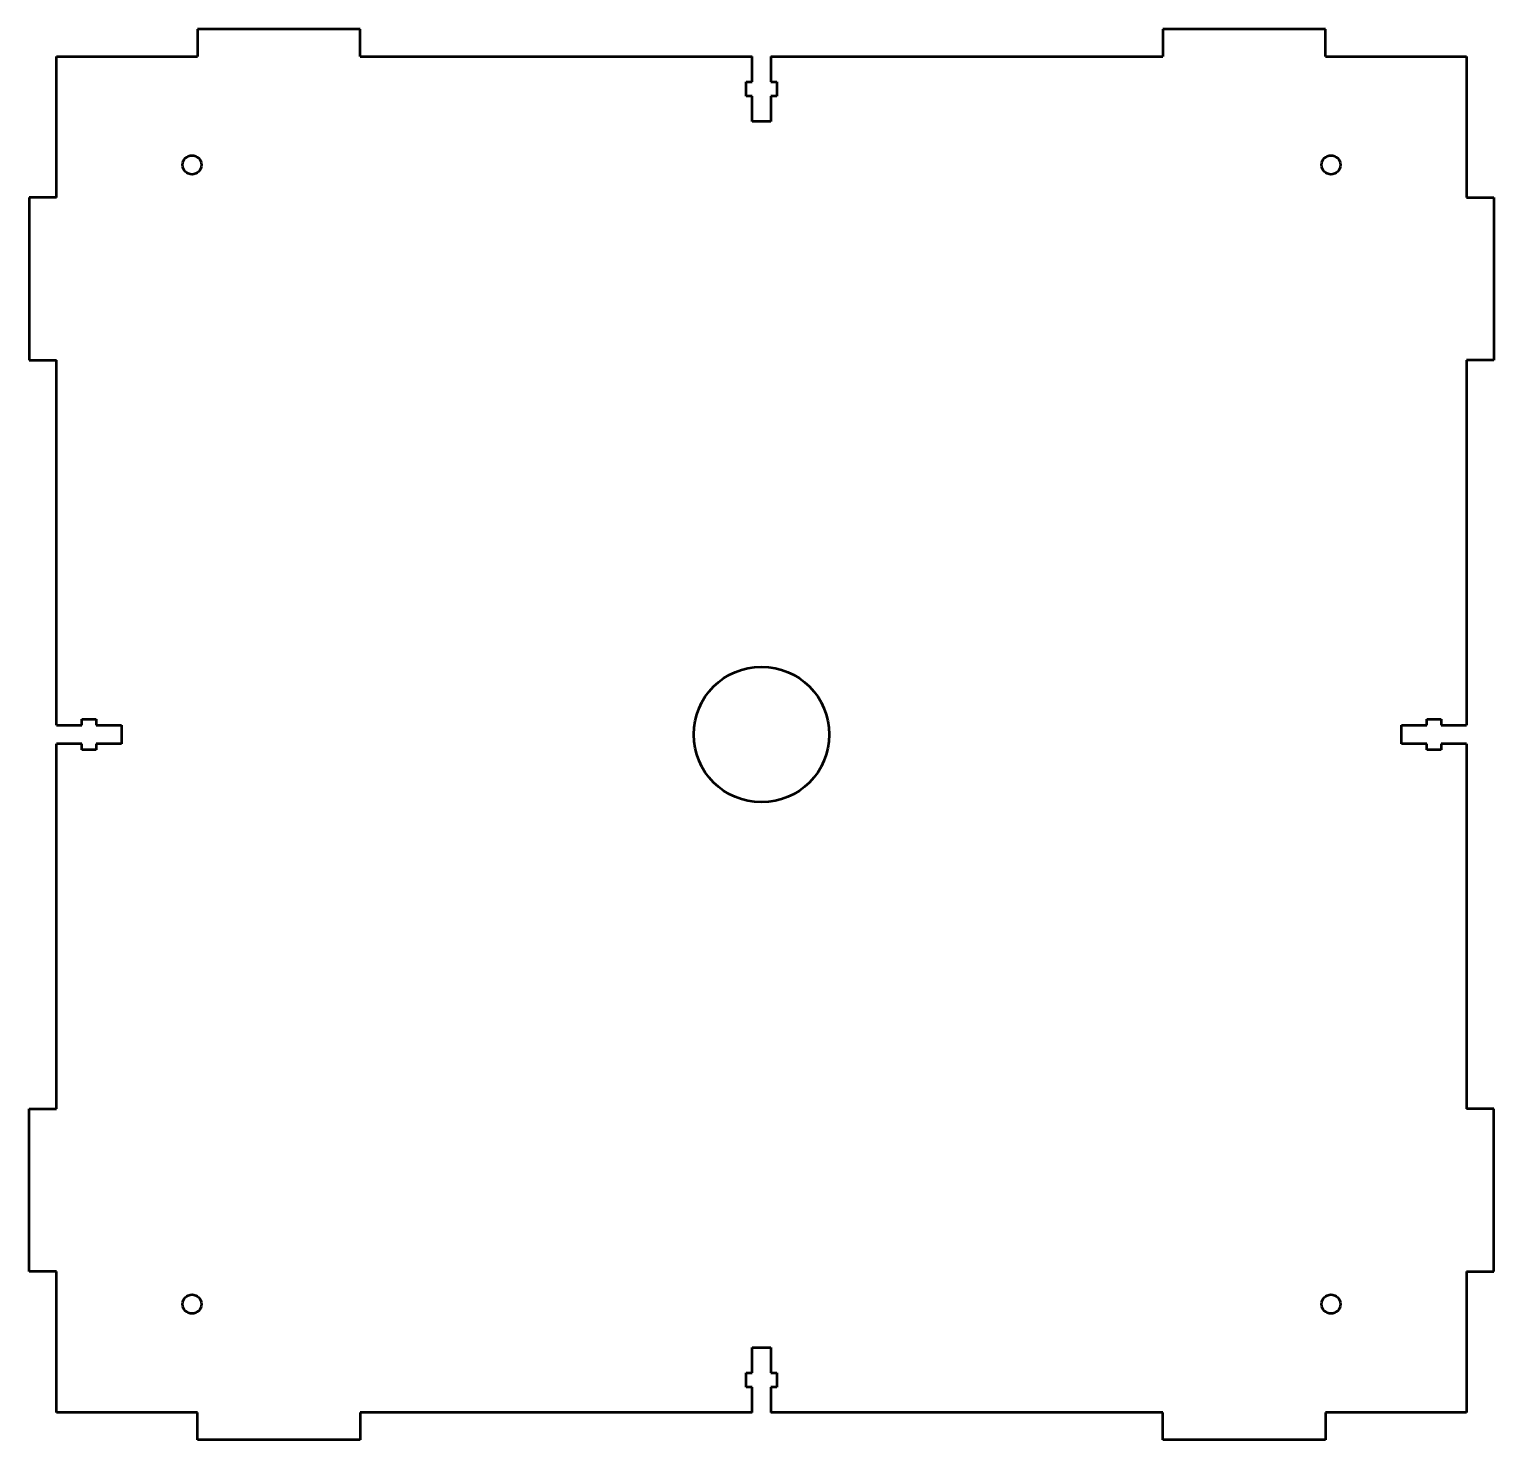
# Model space of a CAD drawing. Header units: millimetres. Extents: x 0 to 270, y -229 to 31.
import ezdxf

# ---------------------------------------------------------------- set-up
doc = ezdxf.new("R2010")
doc.units = ezdxf.units.MM
doc.layers.add('IV_INTERIOR_PROFILES', color=7, linetype='Continuous', lineweight=50)
doc.layers.add('IV_OUTER_PROFILE', color=7, linetype='Continuous', lineweight=50)

msp = doc.modelspace()

# ---------------------------------------------------------------- linework, layer by layer
at = {"layer": 'IV_INTERIOR_PROFILES'}
for centre, radius in [((30, 6), 1.75), ((240, 6), 1.75), ((135, -99), 12.5), ((30, -204), 1.75), ((240, -204), 1.75)]:
    msp.add_circle(centre, radius, dxfattribs=at)
at = {"layer": 'IV_OUTER_PROFILE'}
for p, q in [((31, 31), (31, 26)), ((61, 31), (31, 31)), ((61, 26), (61, 31)), ((209, 31), (209, 26)), ((239, 31), (209, 31)), ((239, 26), (239, 31)), ((5, 26), (31, 26)), ((5, 0), (5, 26)), ((61, 26), (133.25, 26)), ((133.25, 21.3), (133.25, 26)), ((136.75, 26), (136.75, 21.3)), ((136.75, 26), (209, 26)), ((239, 26), (265, 26)), ((265, 26), (265, 0)), ((132.2, 21.3), (133.25, 21.3)), ((132.2, 18.7), (132.2, 21.3)), ((136.75, 21.3), (137.8, 21.3)), ((137.8, 21.3), (137.8, 18.7)), ((133.25, 18.7), (132.2, 18.7)), ((133.25, 14), (133.25, 18.7)), ((136.75, 18.7), (136.75, 14)), ((137.8, 18.7), (136.75, 18.7)), ((136.75, 14), (133.25, 14)), ((5, 0), (0, 0)), ((0, 0), (0, -30)), ((265, 0), (270, 0)), ((270, 0), (270, -30)), ((0, -30), (5, -30)), ((5, -97.25), (5, -30)), ((265, -30), (265, -97.25)), ((270, -30), (265, -30)), ((9.7, -97.25), (9.7, -96.2)), ((9.7, -96.2), (12.3, -96.2)), ((12.3, -96.2), (12.3, -97.25)), ((257.7, -97.25), (257.7, -96.2)), ((257.7, -96.2), (260.3, -96.2)), ((260.3, -96.2), (260.3, -97.25)), ((5, -97.25), (9.7, -97.25)), ((12.3, -97.25), (17, -97.25)), ((17, -97.25), (17, -100.75)), ((253, -100.75), (253, -97.25)), ((253, -97.25), (257.7, -97.25)), ((260.3, -97.25), (265, -97.25)), ((9.7, -100.75), (5, -100.75)), ((5, -168), (5, -100.75)), ((9.7, -101.8), (9.7, -100.75)), ((12.3, -101.8), (9.7, -101.8)), ((17, -100.75), (12.3, -100.75)), ((12.3, -100.75), (12.3, -101.8)), ((257.7, -100.75), (253, -100.75)), ((257.7, -101.8), (257.7, -100.75)), ((260.3, -101.8), (257.7, -101.8)), ((265, -100.75), (260.3, -100.75)), ((260.3, -100.75), (260.3, -101.8)), ((265, -100.75), (265, -168)), ((0, -168), (5, -168)), ((0, -198), (0, -168)), ((270, -168), (265, -168)), ((270, -198), (270, -168)), ((5, -198), (0, -198)), ((5, -224), (5, -198)), ((265, -198), (265, -224)), ((265, -198), (270, -198)), ((133.25, -212), (136.75, -212)), ((133.25, -216.7), (133.25, -212)), ((136.75, -212), (136.75, -216.7)), ((132.2, -216.7), (133.25, -216.7)), ((132.2, -219.3), (132.2, -216.7)), ((136.75, -216.7), (137.8, -216.7)), ((137.8, -216.7), (137.8, -219.3)), ((133.25, -219.3), (132.2, -219.3)), ((133.25, -224), (133.25, -219.3)), ((136.75, -219.3), (136.75, -224)), ((137.8, -219.3), (136.75, -219.3)), ((31, -224), (5, -224)), ((31, -229), (31, -224)), ((61, -224), (61, -229)), ((133.25, -224), (61, -224)), ((209, -224), (136.75, -224)), ((209, -229), (209, -224)), ((239, -224), (239, -229)), ((265, -224), (239, -224)), ((61, -229), (31, -229)), ((239, -229), (209, -229))]:
    msp.add_line(p, q, dxfattribs=at)

doc.saveas('drawing.dxf')
